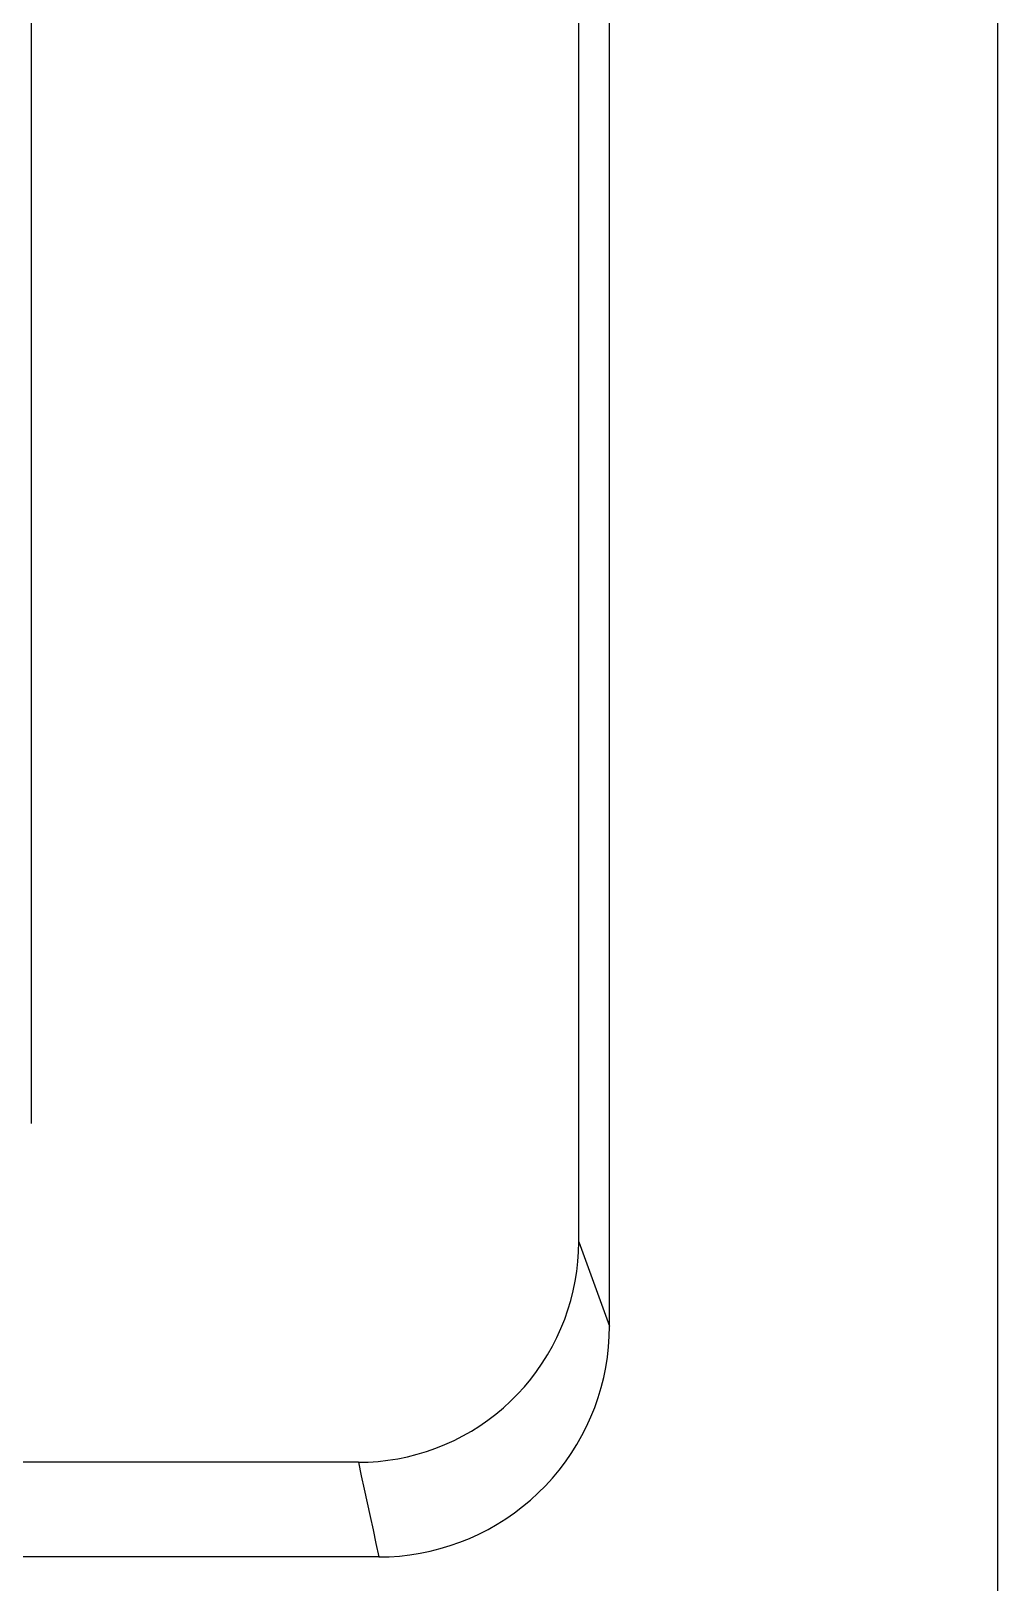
# Model space of a CAD drawing. Extents: x 0 to 144, y 0 to 348.
# Drawn here: x 112.59 to 137.02, y 193.3 to 232.49 of the extents above; entities that cross this region are included whole.
import ezdxf

# ---------------------------------------------------------------- set-up
doc = ezdxf.new("R2010")
doc.units = 0
doc.layers.add('-15N-THT. THIẾT BỊ ĐÓNG MỞ', color=40, linetype='CONTINUOUS')

# ---------------------------------------------------------------- blocks, each defined once
blk = doc.blocks.new('06 - N - SC VSD ATV630U07~55N4')
at = {"layer": '-15N-THT. THIẾT BỊ ĐÓNG MỞ'}
for p, q in [((55.207, 25.78), (55.207, 146.425)), ((54.431, 27.912), (54.431, 146.073)), ((65.022, -166), (65.022, 143.76)), ((40.593, 58.852), (40.593, 30.9)), ((54.426, 27.663), (54.431, 27.912)), ((54.431, 27.912), (55.207, 25.78)), ((54.409, 27.413), (54.426, 27.663)), ((54.342, 26.918), (54.381, 27.165)), ((54.381, 27.165), (54.409, 27.413)), ((54.231, 26.431), (54.292, 26.674)), ((54.292, 26.674), (54.342, 26.918)), ((54.159, 26.192), (54.231, 26.431)), ((53.983, 25.724), (54.076, 25.956)), ((54.076, 25.956), (54.159, 26.192)), ((53.767, 25.274), (53.88, 25.497)), ((53.88, 25.497), (53.983, 25.724)), ((55.184, 25.257), (55.201, 25.518)), ((55.201, 25.518), (55.207, 25.78)), ((53.643, 25.057), (53.767, 25.274)), ((55.154, 24.997), (55.184, 25.257)), ((53.368, 24.64), (53.51, 24.846)), ((53.51, 24.846), (53.643, 25.057)), ((55.061, 24.483), (55.114, 24.739)), ((55.114, 24.739), (55.154, 24.997)), ((53.057, 24.25), (53.217, 24.442)), ((53.217, 24.442), (53.368, 24.64)), ((54.997, 24.229), (55.061, 24.483)), ((52.711, 23.889), (52.888, 24.065)), ((52.888, 24.065), (53.057, 24.25)), ((54.836, 23.732), (54.922, 23.979)), ((54.922, 23.979), (54.997, 24.229)), ((52.136, 23.409), (52.335, 23.56)), ((52.335, 23.56), (52.527, 23.72)), ((52.527, 23.72), (52.711, 23.889)), ((54.738, 23.49), (54.836, 23.732)), ((51.502, 23.01), (51.72, 23.134)), ((51.72, 23.134), (51.931, 23.267)), ((51.931, 23.267), (52.136, 23.409)), ((54.511, 23.019), (54.63, 23.252)), ((54.63, 23.252), (54.738, 23.49)), ((50.821, 22.7), (51.052, 22.793)), ((51.052, 22.793), (51.28, 22.897)), ((51.28, 22.897), (51.502, 23.01)), ((54.243, 22.57), (54.382, 22.791)), ((54.382, 22.791), (54.511, 23.019)), ((48.864, 22.346), (-48.788, 22.346)), ((48.864, 22.346), (49.114, 22.351)), ((48.864, 22.346), (48.938, 22.004)), ((49.114, 22.351), (49.363, 22.368)), ((49.363, 22.368), (49.612, 22.396)), ((49.612, 22.396), (49.859, 22.435)), ((49.859, 22.435), (50.103, 22.485)), ((50.103, 22.485), (50.346, 22.546)), ((50.346, 22.546), (50.585, 22.618)), ((50.585, 22.618), (50.821, 22.7)), ((53.936, 22.147), (54.094, 22.355)), ((54.094, 22.355), (54.243, 22.57)), ((48.938, 22.004), (49.012, 21.662)), ((53.768, 21.947), (53.936, 22.147)), ((49.012, 21.662), (49.086, 21.321)), ((53.214, 21.392), (53.407, 21.569)), ((53.407, 21.569), (53.592, 21.754)), ((53.592, 21.754), (53.768, 21.947)), ((49.086, 21.321), (49.16, 20.979)), ((52.805, 21.066), (53.013, 21.225)), ((53.013, 21.225), (53.214, 21.392)), ((49.16, 20.979), (49.234, 20.637)), ((52.142, 20.649), (52.369, 20.778)), ((52.369, 20.778), (52.591, 20.918)), ((52.591, 20.918), (52.805, 21.066)), ((49.234, 20.637), (49.308, 20.296)), ((51.428, 20.325), (51.671, 20.422)), ((51.671, 20.422), (51.909, 20.531)), ((51.909, 20.531), (52.142, 20.649)), ((49.308, 20.296), (49.381, 19.954)), ((49.904, 19.977), (50.163, 20.006)), ((50.163, 20.006), (50.422, 20.047)), ((50.422, 20.047), (50.678, 20.1)), ((50.678, 20.1), (50.931, 20.164)), ((50.931, 20.164), (51.182, 20.239)), ((51.182, 20.239), (51.428, 20.325)), ((49.381, 19.954), (-49.724, 19.954)), ((49.381, 19.954), (49.643, 19.96)), ((49.643, 19.96), (49.904, 19.977))]:
    blk.add_line(p, q, dxfattribs=at)

msp = doc.modelspace()

# ---------------------------------------------------------------- block references
msp.add_blockref('06 - N - SC VSD ATV630U07~55N4', (72, 174))

doc.saveas('drawing.dxf')
